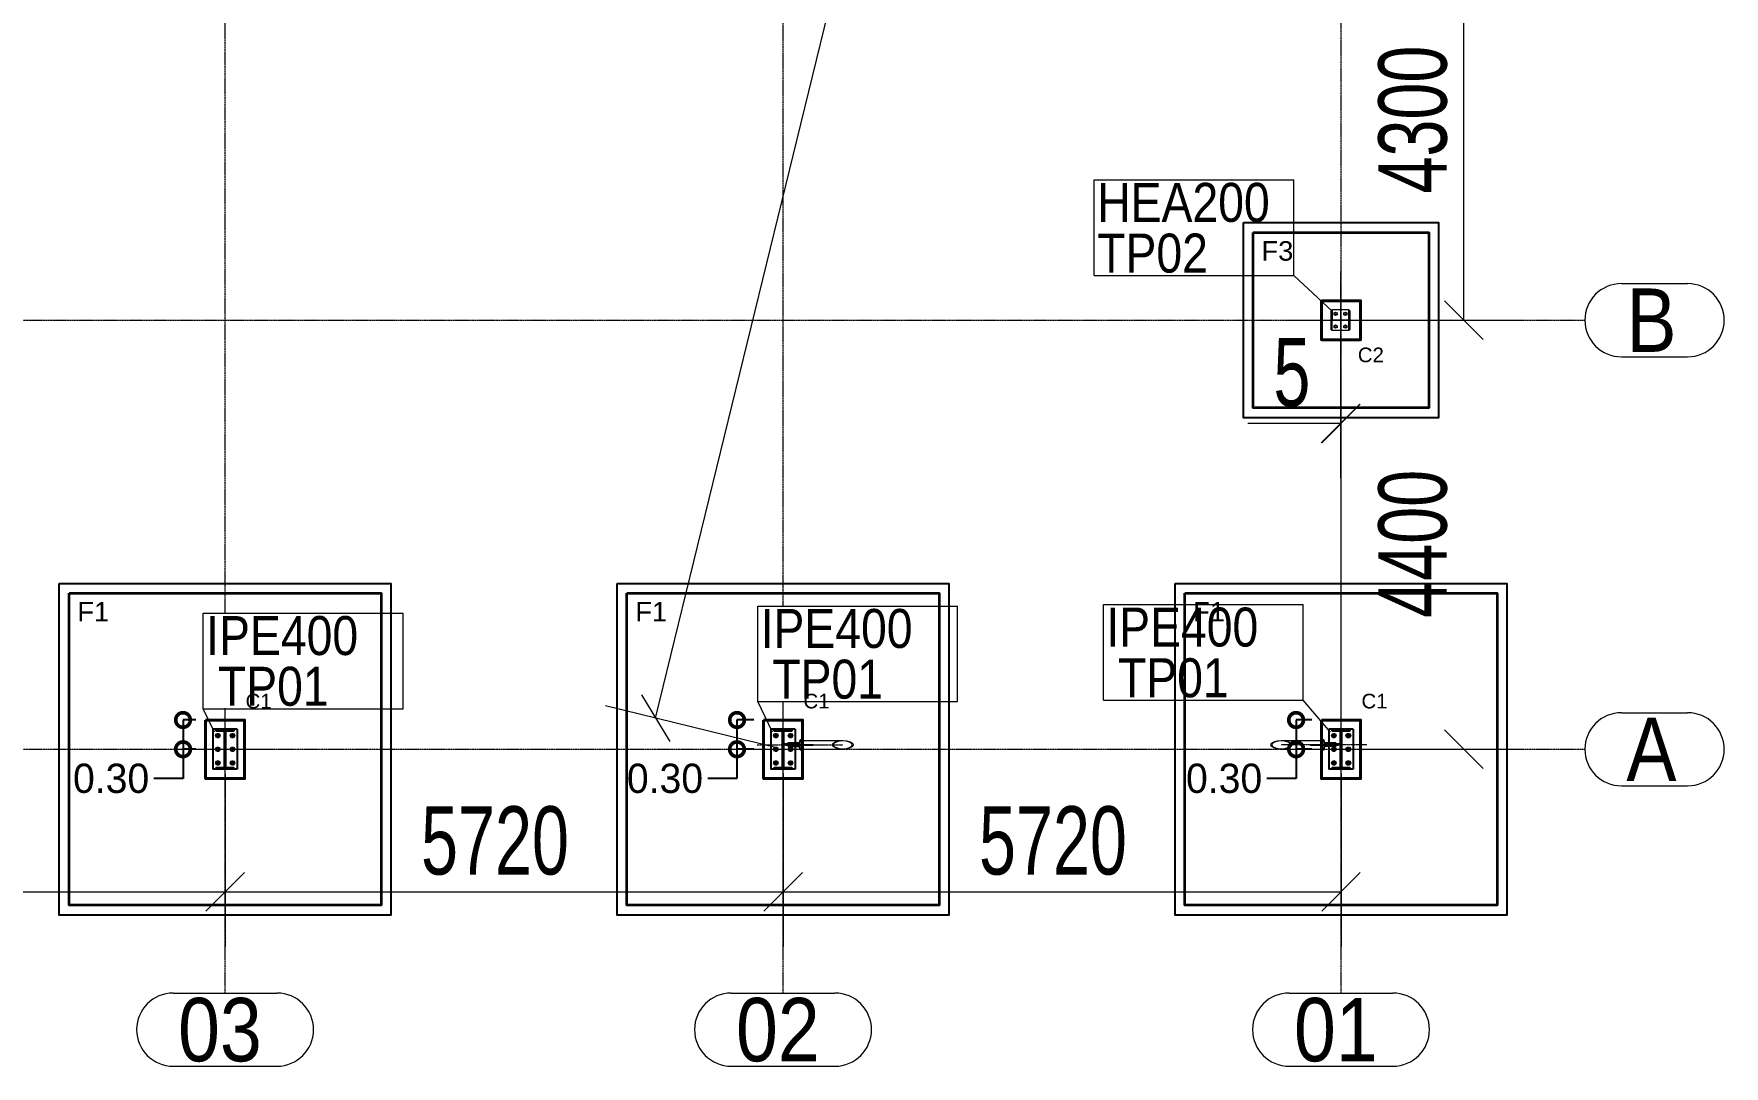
# Model space of a CAD drawing. Header units: millimetres. Extents: x 178198 to 9785548, y 9608 to 2087470.
# Drawn here: x 494281 to 511610, y 104598 to 115185 of the extents above; entities that cross this region are included whole.
import ezdxf

# ---------------------------------------------------------------- set-up
doc = ezdxf.new("R2010")
doc.units = ezdxf.units.MM
doc.header["$PDMODE"] = 35
doc.linetypes.add('XKITLINE00', pattern=[0])
doc.linetypes.add('XKITLINE03', pattern=[6, 3, -1, 1, -1])
for name, color, linetype, lineweight in [('Bolt', 7, 'Continuous', 0), ('Column', 7, 'Continuous', 40), ('foundation', 7, 'Continuous', 35), ('Part', 2, 'Continuous', 0), ('PartMark', 3, 'Continuous', 0), ('S-GRID', 1, 'Continuous', 0), ('Z-DIMENSIONS', 1, 'Continuous', 0)]:
    doc.layers.add(name, color=color, linetype=linetype, lineweight=lineweight)
for name, color, linetype in [('dim_axis', 251, 'Continuous'), ('dim_axis @ 100', 251, 'Continuous'), ('plain foundation', 8, 'Continuous'), ('Steel Section', 7, 'Continuous'), ('text', 7, 'Continuous')]:
    doc.layers.add(name, color=color, linetype=linetype)
doc.styles.add('Andalus1', font='andlso.ttf', dxfattribs={"height": 3})
doc.styles.add('Arial', font='arial.ttf', dxfattribs={"height": 2.034003})
doc.styles.add('Arial2', font='arial.ttf', dxfattribs={"height": 300})
doc.styles.add('ARIAL_NARROW', font='ARIALN.TTF')
doc.dimstyles.new('Annotative1', dxfattribs={"dimscale": 0, "dimtxt": 3, "dimasz": 3, "dimexe": 0, "dimexo": 1, "dimtad": 0, "dimtih": 1, "dimtoh": 1, "dimlfac": 0.001, "dimzin": 1, "dimdsep": 46, "dimtxsty": 'Andalus1', "dimblk": 'DOTSMALL', "dimcen": 2.5, "dimclrd": 256, "dimclre": 256, "dimclrt": 256, "dimadec": 4, "dimazin": 0, "dimtfac": 1, "dimtmove": 0, "dimatfit": 3, "dimldrblk": 'DOTSMALL', "dimfxl": 1, "dimlwd": -1, "dimlwe": -1, "dimarcsym": 0})

# ---------------------------------------------------------------- blocks, each defined once
blk = doc.blocks.new('_DotSmall')
at = {"color": 0, "linetype": 'ByBlock', "const_width": 0.5}
blk.add_lwpolyline([(-0.0625, 0, 1), (0.0625, 0, 1)], format="xyb", close=True, dxfattribs=at)
blk = doc.blocks.new('*D132')
at = {"layer": 'Defpoints', "color": 0, "transparency": 16777216}
for p in [(501762, 108148), (501490, 107848), (501762, 107848)]:
    blk.add_point(p, dxfattribs=at)
at = {"layer": 'dim_axis', "transparency": 16777216}
for p, q in [((501662, 108148), (501490, 108148)), ((501490, 108148), (501490, 107848)), ((501662, 107848), (501490, 107848)), ((501490, 107848), (501490, 107548)), ((501490, 107548), (501190, 107548))]:
    blk.add_line(p, q, dxfattribs=at)
at = {"layer": 'dim_axis', "transparency": 16777216, "xscale": 300, "yscale": 300, "zscale": 300}
for p, rotation in [((501490, 108148), 90), ((501490, 107848), 270)]:
    blk.add_blockref('_DotSmall', p, dxfattribs=dict(at, rotation=rotation))
at = {"layer": 'dim_axis', "transparency": 16777216, "insert": (500752, 107548), "char_height": 300, "attachment_point": 5, "style": 'Andalus1'}
blk.add_mtext('0.30', dxfattribs=at)
blk = doc.blocks.new('*D133')
at = {"layer": 'Defpoints', "color": 0, "transparency": 16777216}
for p in [(496042, 108148), (495811, 107848), (496042, 107848)]:
    blk.add_point(p, dxfattribs=at)
at = {"layer": 'dim_axis', "transparency": 16777216}
for p, q in [((495942, 108148), (495811, 108148)), ((495811, 108148), (495811, 107848)), ((495942, 107848), (495811, 107848)), ((495811, 107848), (495811, 107548)), ((495811, 107548), (495511, 107548))]:
    blk.add_line(p, q, dxfattribs=at)
at = {"layer": 'dim_axis', "transparency": 16777216, "xscale": 300, "yscale": 300, "zscale": 300}
for p, rotation in [((495811, 108148), 90), ((495811, 107848), 270)]:
    blk.add_blockref('_DotSmall', p, dxfattribs=dict(at, rotation=rotation))
at = {"layer": 'dim_axis', "transparency": 16777216, "insert": (495074, 107548), "char_height": 300, "attachment_point": 5, "style": 'Andalus1'}
blk.add_mtext('0.30', dxfattribs=at)
blk = doc.blocks.new('*D137')
at = {"layer": 'Defpoints', "color": 0, "transparency": 16777216}
for p in [(507482, 108148), (507222, 107848), (507482, 107848)]:
    blk.add_point(p, dxfattribs=at)
at = {"layer": 'dim_axis', "transparency": 16777216}
for p, q in [((507382, 108148), (507222, 108148)), ((507222, 108148), (507222, 107848)), ((507382, 107848), (507222, 107848)), ((507222, 107848), (507222, 107548)), ((507222, 107548), (506922, 107548))]:
    blk.add_line(p, q, dxfattribs=at)
at = {"layer": 'dim_axis', "transparency": 16777216, "xscale": 300, "yscale": 300, "zscale": 300}
for p, rotation in [((507222, 108148), 90), ((507222, 107848), 270)]:
    blk.add_blockref('_DotSmall', p, dxfattribs=dict(at, rotation=rotation))
at = {"layer": 'dim_axis', "transparency": 16777216, "insert": (506484, 107548), "char_height": 300, "attachment_point": 5, "style": 'Andalus1'}
blk.add_mtext('0.30', dxfattribs=at)

msp = doc.modelspace()

# ---------------------------------------------------------------- linework, layer by layer
at = {"layer": 'Bolt', "linetype": 'XKITLINE00', "lineweight": 0}
for p, q in [((502015.27428, 107917.84462), (502125.87522, 107917.84462)), ((502015.27428, 107907.84462), (502015.27428, 107917.84462)), ((502015.27428, 107877.84462), (502015.27428, 107887.84462)), ((502015.27428, 107877.84462), (502125.87522, 107877.84462)), ((502024.29209, 107907.84462), (502024.29209, 107917.84462)), ((502024.29209, 107877.84462), (502024.29209, 107887.84462)), ((502039.81277, 107907.84462), (502039.81277, 107917.84462)), ((502039.81277, 107877.84462), (502039.81277, 107887.84462)), ((502046.31565, 107907.84462), (502046.31565, 107917.84462)), ((502046.31565, 107877.84462), (502046.31565, 107887.84462)), ((502049.32167, 107907.84462), (502049.32167, 107917.84462)), ((502049.32167, 107877.84462), (502049.32167, 107887.84462)), ((502064.84235, 107907.84462), (502064.84235, 107917.84462)), ((502064.84235, 107877.84462), (502064.84235, 107887.84462)), ((502069.80427, 107907.84462), (502069.80427, 107917.84462)), ((502069.80427, 107877.84462), (502069.80427, 107887.84462)), ((502078.82208, 107907.84462), (502078.82208, 107917.84462)), ((502078.82208, 107877.84462), (502078.82208, 107887.84462)), ((502094.34277, 107907.84462), (502094.34277, 107917.84462)), ((502094.34277, 107877.84462), (502094.34277, 107887.84462)), ((502100.84564, 107907.84462), (502100.84564, 107917.84462)), ((502100.84564, 107877.84462), (502100.84564, 107887.84462)), ((502103.85166, 107907.84462), (502103.85166, 107917.84462)), ((502103.85166, 107877.84462), (502103.85166, 107887.84462)), ((502119.37235, 107907.84462), (502119.37235, 107917.84462)), ((502119.37235, 107877.84462), (502119.37235, 107887.84462)), ((502125.87522, 107907.84462), (502125.87522, 107917.84462)), ((502125.87522, 107877.84462), (502125.87522, 107883.6375)), ((507518.4668, 107917.84462), (507629.06775, 107917.84462)), ((507518.4668, 107907.84462), (507518.4668, 107917.84462)), ((507518.4668, 107877.84462), (507518.4668, 107883.63752)), ((507629.06775, 107877.84462), (507518.4668, 107877.84462)), ((507524.96968, 107907.84462), (507524.96968, 107917.84462)), ((507524.96968, 107877.84462), (507524.96968, 107887.84462)), ((507540.49036, 107907.84462), (507540.49036, 107917.84462)), ((507540.49036, 107877.84462), (507540.49036, 107887.84462)), ((507543.49638, 107907.84462), (507543.49638, 107917.84462)), ((507543.49638, 107877.84462), (507543.49638, 107887.84462)), ((507549.99925, 107907.84462), (507549.99925, 107917.84462)), ((507549.99925, 107877.84462), (507549.99925, 107887.84462)), ((507565.51994, 107907.84462), (507565.51994, 107917.84462)), ((507565.51994, 107877.84462), (507565.51994, 107887.84462)), ((507574.53775, 107907.84462), (507574.53775, 107917.84462)), ((507574.53775, 107877.84462), (507574.53775, 107887.84462)), ((507579.49967, 107907.84462), (507579.49967, 107917.84462)), ((507579.49967, 107877.84462), (507579.49967, 107887.84462)), ((507595.02036, 107907.84462), (507595.02036, 107917.84462)), ((507595.02036, 107877.84462), (507595.02036, 107887.84462)), ((507598.02637, 107907.84462), (507598.02637, 107917.84462)), ((507598.02637, 107877.84462), (507598.02637, 107887.84462)), ((507604.52925, 107907.84462), (507604.52925, 107917.84462)), ((507604.52925, 107877.84462), (507604.52925, 107887.84462)), ((507620.04993, 107907.84462), (507620.04993, 107917.84462)), ((507620.04993, 107877.84462), (507620.04993, 107887.84462)), ((507629.06775, 107907.84462), (507629.06775, 107917.84462)), ((507629.06775, 107887.84462), (507629.06775, 107877.84462))]:
    msp.add_line(p, q, dxfattribs=at)
at = {"layer": 'Column', "lineweight": 40}
for points in [[(507482.171, 112447.84462), (507882.171, 112447.84462), (507882.171, 112047.84462), (507482.171, 112047.84462)], [(496042.17101, 108147.84462), (496442.17101, 108147.84462), (496442.17101, 107547.84462), (496042.17101, 107547.84462)], [(501762.17101, 108147.84462), (502162.17101, 108147.84462), (502162.17101, 107547.84462), (501762.17101, 107547.84462)], [(507482.17101, 108147.84462), (507882.17101, 108147.84462), (507882.17101, 107547.84462), (507482.17101, 107547.84462)]]:
    msp.add_lwpolyline(points, close=True, dxfattribs=at)
at = {"layer": 'foundation'}
for points in [[(506782.171, 113147.84462), (508582.171, 113147.84462), (508582.171, 111347.84462), (506782.171, 111347.84462)], [(494642.17101, 109447.84462), (497842.17101, 109447.84462), (497842.17101, 106247.84462), (494642.17101, 106247.84462)], [(500362.17101, 109447.84462), (503562.17101, 109447.84462), (503562.17101, 106247.84462), (500362.17101, 106247.84462)], [(506082.17101, 109447.84462), (509282.17101, 109447.84462), (509282.17101, 106247.84462), (506082.17101, 106247.84462)]]:
    msp.add_lwpolyline(points, close=True, dxfattribs=at)
at = {"layer": 'Part', "linetype": 'XKITLINE03', "lineweight": 0}
for p, q in [((507677.17101, 112747.84462), (507677.17101, 111747.84462)), ((507177.17101, 112247.84462), (508177.17101, 112247.84462)), ((507727.17101, 112182.84462), (507727.17101, 112182.84462)), ((501962.17101, 107347.84462), (501962.17101, 108341.67816)), ((507682.17101, 107347.84462), (507682.17101, 108347.84462)), ((496242.17101, 107347.84462), (496242.17101, 108268.75581)), ((496317.17101, 107987.84462), (496317.17101, 107987.84462)), ((502037.17101, 107987.84462), (502037.17101, 107987.84462)), ((507757.17101, 107987.84462), (507757.17101, 107987.84462)), ((495742.17101, 107847.84462), (496742.17101, 107847.84462)), ((501462.17101, 107847.84462), (502462.17101, 107847.84462)), ((501697.95313, 107892.84462), (502574.10802, 107892.84462)), ((507946.38889, 107892.84462), (507070.234, 107892.84462)), ((507182.17101, 107847.84462), (508182.17101, 107847.84462))]:
    msp.add_line(p, q, dxfattribs=at)
at = {"layer": 'Part', "linetype": 'XKITLINE00', "lineweight": 0}
for p, q in [((507582.17101, 112147.84462), (507582.17101, 112347.84462)), ((507582.17101, 112347.84462), (507592.17101, 112347.84462)), ((507767.17101, 112352.84462), (507587.17101, 112352.84462)), ((507587.17101, 112347.84462), (507587.17101, 112352.84462)), ((507592.17101, 112347.84462), (507592.17101, 112251.09462)), ((507612.17101, 112321.50488), (507627.17101, 112330.16513)), ((507612.17101, 112304.18437), (507612.17101, 112321.50488)), ((507627.17101, 112295.52411), (507612.17101, 112304.18437)), ((507627.17101, 112330.16513), (507642.17101, 112321.50488)), ((507642.17101, 112304.18437), (507627.17101, 112295.52411)), ((507642.17101, 112321.50488), (507642.17101, 112304.18437)), ((507712.17101, 112321.50488), (507727.17101, 112330.16513)), ((507712.17101, 112304.18437), (507712.17101, 112321.50488)), ((507727.17101, 112295.52411), (507712.17101, 112304.18437)), ((507727.17101, 112330.16513), (507742.17101, 112321.50488)), ((507742.17101, 112304.18437), (507727.17101, 112295.52411)), ((507742.17101, 112321.50488), (507742.17101, 112304.18437)), ((507762.17101, 112251.09462), (507762.17101, 112347.84462)), ((507762.17101, 112347.84462), (507772.17101, 112347.84462)), ((507762.17101, 112317.84462), (507772.17101, 112327.84462)), ((507767.17101, 112347.84462), (507767.17101, 112352.84462)), ((507772.17101, 112347.84462), (507772.17101, 112147.84462)), ((507582.17101, 112147.84462), (507592.17101, 112147.84462)), ((507587.17101, 112142.84462), (507587.17101, 112147.84462)), ((507767.17101, 112142.84462), (507587.17101, 112142.84462)), ((507592.17101, 112251.09462), (507762.17101, 112251.09462)), ((507762.17101, 112244.59462), (507592.17101, 112244.59462)), ((507592.17101, 112147.84462), (507592.17101, 112244.59462)), ((507612.17101, 112191.50488), (507627.17101, 112200.16513)), ((507612.17101, 112174.18437), (507612.17101, 112191.50488)), ((507627.17101, 112165.52411), (507612.17101, 112174.18437)), ((507627.17101, 112200.16513), (507642.17101, 112191.50488)), ((507642.17101, 112174.18437), (507627.17101, 112165.52411)), ((507642.17101, 112191.50488), (507642.17101, 112174.18437)), ((507688.92101, 112244.59462), (507695.42101, 112251.09462)), ((507712.17101, 112191.50488), (507727.17101, 112200.16513)), ((507712.17101, 112174.18437), (507712.17101, 112191.50488)), ((507727.17101, 112165.52411), (507712.17101, 112174.18437)), ((507727.17101, 112200.16513), (507742.17101, 112191.50488)), ((507742.17101, 112174.18437), (507727.17101, 112165.52411)), ((507742.17101, 112191.50488), (507742.17101, 112174.18437)), ((507762.17101, 112147.84462), (507762.17101, 112244.59462)), ((507772.17101, 112147.84462), (507762.17101, 112147.84462)), ((507767.17101, 112142.84462), (507767.17101, 112147.84462)), ((496367.17101, 108052.84462), (496117.17101, 108052.84462)), ((496117.17101, 108052.84462), (496117.17101, 107642.84462)), ((496146.3864, 107987.84462), (496156.77871, 108005.84462)), ((496156.77871, 107969.84462), (496146.3864, 107987.84462)), ((496152.17101, 108034.34462), (496152.17101, 108047.84462)), ((496152.17101, 108047.84462), (496332.17101, 108047.84462)), ((496237.87101, 108034.34462), (496152.17101, 108034.34462)), ((496166.41487, 108047.84462), (496152.91487, 108034.34462)), ((496156.77871, 108005.84462), (496177.56332, 108005.84462)), ((496177.56332, 107969.84462), (496156.77871, 107969.84462)), ((496177.56332, 108005.84462), (496187.95562, 107987.84462)), ((496187.95562, 107987.84462), (496177.56332, 107969.84462)), ((496237.87101, 107661.34462), (496237.87101, 108034.34462)), ((496332.17101, 108034.34462), (496246.47101, 108034.34462)), ((496246.47101, 108034.34462), (496246.47101, 107661.34462)), ((496296.3864, 107987.84462), (496306.77871, 108005.84462)), ((496306.77871, 107969.84462), (496296.3864, 107987.84462)), ((496306.77871, 108005.84462), (496327.56332, 108005.84462)), ((496327.56332, 107969.84462), (496306.77871, 107969.84462)), ((496327.56332, 108005.84462), (496337.95562, 107987.84462)), ((496337.95562, 107987.84462), (496327.56332, 107969.84462)), ((496332.17101, 108047.84462), (496332.17101, 108034.34462)), ((496367.17101, 108052.84462), (496367.17101, 107642.84462)), ((502087.17101, 108052.84462), (501837.17101, 108052.84462)), ((501837.17101, 108052.84462), (501837.17101, 107642.84462)), ((501866.3864, 107987.84462), (501876.77871, 108005.84462)), ((501876.77871, 107969.84462), (501866.3864, 107987.84462)), ((501872.17101, 108034.34462), (501872.17101, 108047.84462)), ((501872.17101, 108047.84462), (502052.17101, 108047.84462)), ((501957.87101, 108034.34462), (501872.17101, 108034.34462)), ((501886.41487, 108047.84462), (501872.91487, 108034.34462)), ((501876.77871, 108005.84462), (501897.56332, 108005.84462)), ((501897.56332, 107969.84462), (501876.77871, 107969.84462)), ((501897.56332, 108005.84462), (501907.95562, 107987.84462)), ((501907.95562, 107987.84462), (501897.56332, 107969.84462)), ((501957.87101, 107661.34462), (501957.87101, 108034.34462)), ((502052.17101, 108034.34462), (501966.47101, 108034.34462)), ((501966.47101, 108034.34462), (501966.47101, 107661.34462)), ((502016.3864, 107987.84462), (502026.77871, 108005.84462)), ((502026.77871, 107969.84462), (502016.3864, 107987.84462)), ((502026.77871, 108005.84462), (502047.56332, 108005.84462)), ((502047.56332, 107969.84462), (502026.77871, 107969.84462)), ((502047.56332, 108005.84462), (502057.95562, 107987.84462)), ((502057.95562, 107987.84462), (502047.56332, 107969.84462)), ((502052.17101, 108047.84462), (502052.17101, 108034.34462)), ((502087.17101, 107907.84462), (502087.17101, 108052.84462)), ((507557.17101, 108052.84462), (507807.17101, 108052.84462)), ((507557.17101, 107907.84462), (507557.17101, 108052.84462)), ((507586.3864, 107987.84462), (507596.77871, 108005.84462)), ((507596.77871, 107969.84462), (507586.3864, 107987.84462)), ((507592.17101, 108034.34462), (507592.17101, 108047.84462)), ((507592.17101, 108047.84462), (507772.17101, 108047.84462)), ((507677.87101, 108034.34462), (507592.17101, 108034.34462)), ((507606.41487, 108047.84462), (507592.91487, 108034.34462)), ((507596.77871, 108005.84462), (507617.56332, 108005.84462)), ((507617.56332, 107969.84462), (507596.77871, 107969.84462)), ((507617.56332, 108005.84462), (507627.95562, 107987.84462)), ((507627.95562, 107987.84462), (507617.56332, 107969.84462)), ((507677.87101, 107661.34462), (507677.87101, 108034.34462)), ((507772.17101, 108034.34462), (507686.47101, 108034.34462)), ((507686.47101, 108034.34462), (507686.47101, 107661.34462)), ((507736.3864, 107987.84462), (507746.77871, 108005.84462)), ((507746.77871, 107969.84462), (507736.3864, 107987.84462)), ((507746.77871, 108005.84462), (507767.56332, 108005.84462)), ((507767.56332, 107969.84462), (507746.77871, 107969.84462)), ((507767.56332, 108005.84462), (507777.95562, 107987.84462)), ((507777.95562, 107987.84462), (507767.56332, 107969.84462)), ((507772.17101, 108047.84462), (507772.17101, 108034.34462)), ((507807.17101, 108052.84462), (507807.17101, 107642.84462)), ((496146.3864, 107847.84462), (496156.77871, 107865.84462)), ((496156.77871, 107829.84462), (496146.3864, 107847.84462)), ((496156.77871, 107865.84462), (496177.56332, 107865.84462)), ((496177.56332, 107829.84462), (496156.77871, 107829.84462)), ((496177.56332, 107865.84462), (496187.95562, 107847.84462)), ((496187.95562, 107847.84462), (496177.56332, 107829.84462)), ((496246.47101, 107845.02269), (496237.87101, 107836.42269)), ((496296.3864, 107847.84462), (496306.77871, 107865.84462)), ((496306.77871, 107829.84462), (496296.3864, 107847.84462)), ((496306.77871, 107865.84462), (496327.56332, 107865.84462)), ((496327.56332, 107829.84462), (496306.77871, 107829.84462)), ((496327.56332, 107865.84462), (496337.95562, 107847.84462)), ((496337.95562, 107847.84462), (496327.56332, 107829.84462)), ((501866.3864, 107847.84462), (501876.77871, 107865.84462)), ((501876.77871, 107829.84462), (501866.3864, 107847.84462)), ((501876.77871, 107865.84462), (501897.56332, 107865.84462)), ((501897.56332, 107829.84462), (501876.77871, 107829.84462)), ((501897.56332, 107865.84462), (501907.95562, 107847.84462)), ((501907.95562, 107847.84462), (501897.56332, 107829.84462)), ((501966.47101, 107845.02269), (501957.87101, 107836.42269)), ((501966.47101, 107907.84462), (502126.3559, 107907.84462)), ((502104.84876, 107897.84462), (501966.47101, 107897.84462)), ((501990.87205, 107887.84462), (501990.87205, 107897.84462)), ((502270.56686, 107887.84462), (501990.87205, 107887.84462)), ((501995.78878, 107887.84462), (501995.78878, 107897.84462)), ((502016.3864, 107847.84462), (502026.77871, 107865.84462)), ((502026.77871, 107829.84462), (502016.3864, 107847.84462)), ((502026.77871, 107865.84462), (502047.56332, 107865.84462)), ((502047.56332, 107829.84462), (502026.77871, 107829.84462)), ((502047.56332, 107865.84462), (502057.95562, 107847.84462)), ((502057.95562, 107847.84462), (502047.56332, 107829.84462)), ((502087.17101, 107642.84462), (502087.17101, 107887.84462)), ((502100.44773, 107897.84462), (502100.44773, 107907.84462)), ((502104.84876, 107897.84462), (502270.56686, 107897.84462)), ((502126.84026, 107913.68173), (502125.52612, 107897.84462)), ((502125.52612, 107887.84462), (502126.84026, 107872.00751)), ((502131.76411, 107931.34658), (502126.84026, 107913.68173)), ((502126.84026, 107872.00751), (502131.76411, 107854.34266)), ((502130.07029, 107897.84462), (502131.38442, 107913.68173)), ((502131.38442, 107872.00751), (502130.07029, 107887.84462)), ((502131.38442, 107913.68173), (502136.30827, 107931.34658)), ((502136.30827, 107854.34266), (502131.38442, 107872.00751)), ((502139.13317, 107943.14986), (502131.76411, 107931.34658)), ((502131.76411, 107854.34266), (502139.13317, 107842.53939)), ((502135.23847, 107909.8549), (502134.24188, 107897.84462)), ((502134.24188, 107887.84462), (502135.23847, 107875.83434)), ((502139.25804, 107924.27552), (502135.23847, 107909.8549)), ((502135.23847, 107875.83434), (502139.25804, 107861.41373)), ((502136.30827, 107931.34658), (502143.67733, 107943.14986)), ((502143.67733, 107842.53939), (502136.30827, 107854.34266)), ((502147.82557, 107947.29461), (502139.13317, 107943.14986)), ((502139.13317, 107842.53939), (502147.82557, 107838.39463)), ((502145.27374, 107933.91107), (502139.25804, 107924.27552)), ((502139.25804, 107861.41373), (502145.27374, 107851.77818)), ((502143.67733, 107943.14986), (502152.36974, 107947.29461)), ((502152.36974, 107838.39463), (502143.67733, 107842.53939)), ((502152.36974, 107937.29462), (502145.27374, 107933.91107)), ((502145.27374, 107851.77818), (502152.36974, 107848.39462)), ((502147.82557, 107947.29461), (502152.36974, 107947.29461)), ((502147.82557, 107838.39463), (502152.36974, 107838.39463)), ((502152.36974, 107947.29461), (502161.06214, 107943.14986)), ((502152.36974, 107937.29462), (502574.10802, 107937.29462)), ((502152.36974, 107848.39462), (502574.10802, 107848.39462)), ((502161.06214, 107842.53939), (502152.36974, 107838.39463)), ((502161.06214, 107943.14986), (502164.7177, 107937.29462)), ((502164.7177, 107848.39462), (502161.06214, 107842.53939)), ((502263.89458, 107887.84462), (502263.89458, 107897.84462)), ((502270.56687, 107897.84462), (502270.15198, 107892.84462)), ((502270.15198, 107892.84462), (502270.56687, 107887.84462)), ((502467.55409, 107892.84462), (502475.66502, 107909.8549)), ((502475.66502, 107875.83434), (502467.55409, 107892.84462)), ((502475.66502, 107909.8549), (502498.76301, 107924.27552)), ((502498.76301, 107861.41373), (502475.66502, 107875.83434)), ((502484.52379, 107908.32417), (502477.14274, 107892.84462)), ((502477.14274, 107892.84462), (502484.52379, 107877.36508)), ((502505.54321, 107921.44709), (502484.52379, 107908.32417)), ((502484.52379, 107877.36508), (502505.54321, 107864.24215)), ((502498.76301, 107924.27552), (502533.33159, 107933.91107)), ((502533.33159, 107851.77818), (502498.76301, 107861.41373)), ((502537.00101, 107930.21555), (502505.54321, 107921.44709)), ((502505.54321, 107864.24215), (502537.00101, 107855.4737)), ((502533.33159, 107933.91107), (502574.10802, 107937.29462)), ((502574.10802, 107848.39462), (502533.33159, 107851.77818)), ((502574.10802, 107933.29462), (502537.00101, 107930.21555)), ((502537.00101, 107855.4737), (502574.10802, 107852.39462)), ((502559.15579, 107932.05391), (502555.46227, 107935.74743)), ((502574.10802, 107937.29462), (502614.88444, 107933.91107)), ((502611.21502, 107930.21555), (502574.10802, 107933.29462)), ((502574.10802, 107852.39462), (502611.21502, 107855.4737)), ((502614.88444, 107851.77818), (502574.10802, 107848.39462)), ((502642.67282, 107921.44709), (502611.21502, 107930.21555)), ((502611.21502, 107855.4737), (502642.67282, 107864.24215)), ((502614.88444, 107933.91107), (502649.45302, 107924.27552)), ((502649.45302, 107861.41373), (502614.88444, 107851.77818)), ((502634.08079, 107857.12891), (502630.39096, 107860.81874)), ((502663.69225, 107908.32417), (502642.67282, 107921.44709)), ((502642.67282, 107864.24215), (502663.69225, 107877.36508)), ((502649.45302, 107924.27552), (502672.55101, 107909.8549)), ((502672.55101, 107875.83434), (502649.45302, 107861.41373)), ((502671.07329, 107892.84462), (502663.69225, 107908.32417)), ((502663.69225, 107877.36508), (502671.07329, 107892.84462)), ((502672.55101, 107909.8549), (502680.66195, 107892.84462)), ((502680.66195, 107892.84462), (502672.55101, 107875.83434)), ((506963.68007, 107892.84462), (506971.79101, 107909.8549)), ((506971.79101, 107875.83434), (506963.68007, 107892.84462)), ((506971.79101, 107909.8549), (506994.889, 107924.27552)), ((506971.79101, 107875.83434), (506971.79101, 107875.83434)), ((506971.79101, 107875.83434), (506971.79101, 107875.83434)), ((506994.889, 107861.41373), (506971.79101, 107875.83434)), ((506980.64977, 107908.32417), (506973.26873, 107892.84462)), ((506973.26873, 107892.84462), (506980.64977, 107877.36508)), ((507001.6692, 107921.44709), (506980.64977, 107908.32417)), ((506980.64977, 107877.36508), (507001.6692, 107864.24215)), ((506994.889, 107924.27552), (507029.45758, 107933.91107)), ((507029.45758, 107851.77818), (506994.889, 107861.41373)), ((507033.127, 107930.21555), (507001.6692, 107921.44709)), ((507001.6692, 107864.24215), (507033.127, 107855.4737)), ((507029.45758, 107933.91107), (507070.234, 107937.29462)), ((507070.234, 107848.39462), (507029.45758, 107851.77818)), ((507070.234, 107933.29462), (507033.127, 107930.21555)), ((507033.127, 107855.4737), (507070.234, 107852.39462)), ((507055.28177, 107932.05391), (507051.58825, 107935.74743)), ((507070.234, 107937.29462), (507111.01043, 107933.91107)), ((507070.234, 107937.29462), (507491.97228, 107937.29462)), ((507107.34101, 107930.21555), (507070.234, 107933.29462)), ((507070.234, 107852.39462), (507107.34101, 107855.4737)), ((507111.01043, 107851.77818), (507070.234, 107848.39462)), ((507070.234, 107848.39462), (507491.97228, 107848.39462)), ((507138.79881, 107921.44709), (507107.34101, 107930.21555)), ((507107.34101, 107855.4737), (507138.79881, 107864.24215)), ((507111.01043, 107933.91107), (507145.57901, 107924.27552)), ((507145.57901, 107861.41373), (507111.01043, 107851.77818)), ((507130.20677, 107857.12891), (507126.51694, 107860.81874)), ((507159.81824, 107908.32417), (507138.79881, 107921.44709)), ((507138.79881, 107864.24215), (507159.81824, 107877.36508)), ((507145.57901, 107924.27552), (507168.677, 107909.8549)), ((507168.677, 107875.83434), (507145.57901, 107861.41373)), ((507167.19928, 107892.84462), (507159.81824, 107908.32417)), ((507159.81824, 107877.36508), (507167.19928, 107892.84462)), ((507168.677, 107909.8549), (507176.78793, 107892.84462)), ((507176.78793, 107892.84462), (507168.677, 107875.83434)), ((507374.19005, 107892.84462), (507373.77515, 107897.84462)), ((507373.77516, 107897.84462), (507539.49325, 107897.84462)), ((507373.77516, 107887.84462), (507374.19005, 107892.84462)), ((507653.46997, 107887.84462), (507373.77516, 107887.84462)), ((507380.44744, 107887.84462), (507380.44744, 107897.84462)), ((507479.62432, 107937.29462), (507483.27988, 107943.14986)), ((507483.27988, 107842.5394), (507479.62433, 107848.39462)), ((507483.27988, 107943.14986), (507491.97229, 107947.29462)), ((507491.97229, 107838.39464), (507483.27988, 107842.5394)), ((507499.06828, 107933.91107), (507491.97228, 107937.29462)), ((507491.97228, 107848.39462), (507499.06828, 107851.77818)), ((507491.97229, 107947.29462), (507500.66469, 107943.14986)), ((507496.51645, 107947.29462), (507491.97229, 107947.29462)), ((507500.66469, 107842.5394), (507491.97229, 107838.39464)), ((507491.97229, 107838.39464), (507496.51645, 107838.39464)), ((507505.20885, 107943.14986), (507496.51645, 107947.29462)), ((507496.51645, 107838.39464), (507505.20885, 107842.5394)), ((507505.08398, 107924.27552), (507499.06828, 107933.91107)), ((507499.06828, 107851.77818), (507505.08398, 107861.41373)), ((507500.66469, 107943.14986), (507508.03375, 107931.34658)), ((507508.03375, 107854.34267), (507500.66469, 107842.5394)), ((507509.10355, 107909.8549), (507505.08398, 107924.27552)), ((507505.08398, 107861.41373), (507509.10355, 107875.83434)), ((507512.57791, 107931.34658), (507505.20885, 107943.14986)), ((507505.20885, 107842.5394), (507512.57791, 107854.34267)), ((507508.03375, 107931.34658), (507512.9576, 107913.68174)), ((507512.9576, 107872.00752), (507508.03375, 107854.34267)), ((507510.10014, 107897.84462), (507509.10355, 107909.8549)), ((507509.10355, 107875.83434), (507510.10014, 107887.84462)), ((507517.50176, 107913.68174), (507512.57791, 107931.34658)), ((507512.57791, 107854.34267), (507517.50176, 107872.00752)), ((507512.9576, 107913.68174), (507514.27173, 107897.84462)), ((507514.27173, 107887.84462), (507512.9576, 107872.00752)), ((507518.8159, 107897.84462), (507517.50176, 107913.68174)), ((507517.50176, 107872.00752), (507518.8159, 107887.84462)), ((507517.98612, 107907.84462), (507677.87101, 107907.84462)), ((507677.87101, 107897.84462), (507539.49325, 107897.84462)), ((507543.89429, 107897.84462), (507543.89429, 107907.84462)), ((507557.17101, 107642.84462), (507557.17101, 107887.84462)), ((507586.3864, 107847.84462), (507596.77871, 107865.84462)), ((507596.77871, 107829.84462), (507586.3864, 107847.84462)), ((507596.77871, 107865.84462), (507617.56332, 107865.84462)), ((507617.56332, 107829.84462), (507596.77871, 107829.84462)), ((507617.56332, 107865.84462), (507627.95562, 107847.84462)), ((507627.95562, 107847.84462), (507617.56332, 107829.84462)), ((507648.55324, 107887.84462), (507648.55324, 107897.84462)), ((507653.46997, 107897.84462), (507653.46997, 107887.84462)), ((507686.47101, 107845.02269), (507677.87101, 107836.42269)), ((507736.3864, 107847.84462), (507746.77871, 107865.84462)), ((507746.77871, 107829.84462), (507736.3864, 107847.84462)), ((507746.77871, 107865.84462), (507767.56332, 107865.84462)), ((507767.56332, 107829.84462), (507746.77871, 107829.84462)), ((507767.56332, 107865.84462), (507777.95562, 107847.84462)), ((507777.95562, 107847.84462), (507767.56332, 107829.84462)), ((496367.17101, 107642.84462), (496117.17101, 107642.84462)), ((496146.3864, 107707.84462), (496156.77871, 107725.84462)), ((496156.77871, 107689.84462), (496146.3864, 107707.84462)), ((496152.17101, 107647.84462), (496152.17101, 107661.34462)), ((496152.17101, 107661.34462), (496237.87101, 107661.34462)), ((496332.17101, 107647.84462), (496152.17101, 107647.84462)), ((496156.77871, 107725.84462), (496177.56332, 107725.84462)), ((496177.56332, 107689.84462), (496156.77871, 107689.84462)), ((496177.56332, 107725.84462), (496187.95562, 107707.84462)), ((496187.95562, 107707.84462), (496177.56332, 107689.84462)), ((496246.47101, 107661.34462), (496332.17101, 107661.34462)), ((496296.3864, 107707.84462), (496306.77871, 107725.84462)), ((496306.77871, 107689.84462), (496296.3864, 107707.84462)), ((496306.77871, 107725.84462), (496327.56332, 107725.84462)), ((496327.56332, 107689.84462), (496306.77871, 107689.84462)), ((496327.56332, 107725.84462), (496337.95562, 107707.84462)), ((496337.95562, 107707.84462), (496327.56332, 107689.84462)), ((496332.17101, 107661.34462), (496332.17101, 107647.84462)), ((496332.17101, 107647.84462), (496332.17101, 107647.84462)), ((496332.17101, 107647.84462), (496332.17101, 107647.84462)), ((501837.17101, 107642.84462), (502087.17101, 107642.84462)), ((501866.3864, 107707.84462), (501876.77871, 107725.84462)), ((501876.77871, 107689.84462), (501866.3864, 107707.84462)), ((501872.17101, 107647.84462), (501872.17101, 107661.34462)), ((501872.17101, 107661.34462), (501957.87101, 107661.34462)), ((502052.17101, 107647.84462), (501872.17101, 107647.84462)), ((501876.77871, 107725.84462), (501897.56332, 107725.84462)), ((501897.56332, 107689.84462), (501876.77871, 107689.84462)), ((501897.56332, 107725.84462), (501907.95562, 107707.84462)), ((501907.95562, 107707.84462), (501897.56332, 107689.84462)), ((501966.47101, 107661.34462), (502052.17101, 107661.34462)), ((502016.3864, 107707.84462), (502026.77871, 107725.84462)), ((502026.77871, 107689.84462), (502016.3864, 107707.84462)), ((502026.77871, 107725.84462), (502047.56332, 107725.84462)), ((502047.56332, 107689.84462), (502026.77871, 107689.84462)), ((502047.56332, 107725.84462), (502057.95562, 107707.84462)), ((502057.95562, 107707.84462), (502047.56332, 107689.84462)), ((502052.17101, 107661.34462), (502052.17101, 107647.84462)), ((502052.17101, 107647.84462), (502052.17101, 107647.84462)), ((502052.17101, 107647.84462), (502052.17101, 107647.84462)), ((507807.17101, 107642.84462), (507557.17101, 107642.84462)), ((507586.3864, 107707.84462), (507596.77871, 107725.84462)), ((507596.77871, 107689.84462), (507586.3864, 107707.84462)), ((507592.17101, 107647.84462), (507592.17101, 107661.34462)), ((507592.17101, 107661.34462), (507677.87101, 107661.34462)), ((507772.17101, 107647.84462), (507592.17101, 107647.84462)), ((507596.77871, 107725.84462), (507617.56332, 107725.84462)), ((507617.56332, 107689.84462), (507596.77871, 107689.84462)), ((507617.56332, 107725.84462), (507627.95562, 107707.84462)), ((507627.95562, 107707.84462), (507617.56332, 107689.84462)), ((507686.47101, 107661.34462), (507772.17101, 107661.34462)), ((507736.3864, 107707.84462), (507746.77871, 107725.84462)), ((507746.77871, 107689.84462), (507736.3864, 107707.84462)), ((507746.77871, 107725.84462), (507767.56332, 107725.84462)), ((507767.56332, 107689.84462), (507746.77871, 107689.84462)), ((507767.56332, 107725.84462), (507777.95562, 107707.84462)), ((507777.95562, 107707.84462), (507767.56332, 107689.84462)), ((507772.17101, 107661.34462), (507772.17101, 107647.84462)), ((507772.17101, 107647.84462), (507772.17101, 107647.84462)), ((507772.17101, 107647.84462), (507772.17101, 107647.84462))]:
    msp.add_line(p, q, dxfattribs=at)
for centre, radius, start, end in [((507627.17101, 112312.84462), 10, 90, 270), ((507627.17101, 112312.84462), 10, 270, 90), ((507727.17101, 112312.84462), 10, 90, 270), ((507727.17101, 112312.84462), 10, 270, 90), ((507627.17101, 112182.84462), 10, 90, 270), ((507627.17101, 112182.84462), 10, 270, 90), ((507727.17101, 112182.84462), 10, 90, 270), ((507727.17101, 112182.84462), 10, 270, 90), ((496167.17101, 107987.84462), 12, 0, 180), ((496167.17101, 107987.84462), 12, 180, 0), ((496317.17101, 107987.84462), 12, 0, 180), ((496317.17101, 107987.84462), 12, 180, 0), ((501887.17101, 107987.84462), 12, 0, 180), ((501887.17101, 107987.84462), 12, 180, 0), ((502037.17101, 107987.84462), 12, 0, 180), ((502037.17101, 107987.84462), 12, 180, 0), ((507607.17101, 107987.84462), 12, 0, 180), ((507607.17101, 107987.84462), 12, 180, 0), ((507757.17101, 107987.84462), 12, 0, 180), ((507757.17101, 107987.84462), 12, 180, 0), ((496167.17101, 107847.84462), 12, 0, 180), ((496167.17101, 107847.84462), 12, 180, 0), ((496317.17101, 107847.84462), 12, 0, 180), ((496317.17101, 107847.84462), 12, 180, 0), ((501887.17101, 107847.84462), 12, 0, 180), ((501887.17101, 107847.84462), 12, 180, 0), ((502037.17101, 107847.84462), 12, 0, 180), ((502037.17101, 107847.84462), 12, 180, 0), ((507607.17101, 107847.84462), 12, 0, 180), ((507607.17101, 107847.84462), 12, 180, 0), ((507757.17101, 107847.84462), 12, 0, 180), ((507757.17101, 107847.84462), 12, 180, 0), ((496167.17101, 107707.84462), 12, 0, 180), ((496167.17101, 107707.84462), 12, 180, 0), ((496317.17101, 107707.84462), 12, 0, 180), ((496317.17101, 107707.84462), 12, 180, 0), ((501887.17101, 107707.84462), 12, 0, 180), ((501887.17101, 107707.84462), 12, 180, 0), ((502037.17101, 107707.84462), 12, 0, 180), ((502037.17101, 107707.84462), 12, 180, 0), ((507607.17101, 107707.84462), 12, 0, 180), ((507607.17101, 107707.84462), 12, 180, 0), ((507757.17101, 107707.84462), 12, 0, 180), ((507757.17101, 107707.84462), 12, 180, 0)]:
    msp.add_arc(centre, radius, start, end, dxfattribs=at)
at = {"layer": 'PartMark', "linetype": 'XKITLINE00', "lineweight": 0}
for p, q in [((505152.65718, 113685.94003), (507199.57124, 113685.94003)), ((505152.65718, 112705.94003), (505152.65718, 113685.94003)), ((507199.57124, 112705.94003), (507199.57124, 113685.94003)), ((505152.65718, 112705.94003), (507199.57124, 112705.94003)), ((507591.68101, 112339.76362), (507199.57124, 112705.94003)), ((496018.42224, 109243.75581), (498068.42224, 109243.75581)), ((496018.42224, 108263.75581), (496018.42224, 109243.75581)), ((498068.42224, 108263.75581), (498068.42224, 109243.75581)), ((501702.02329, 109316.67816), (503752.02329, 109316.67816)), ((501702.02329, 108336.67816), (501702.02329, 109316.67816)), ((503752.02329, 108336.67816), (503752.02329, 109316.67816)), ((505245.9596, 109331.10894), (507295.9596, 109331.10894)), ((505245.9596, 108351.10894), (505245.9596, 109331.10894)), ((507295.9596, 108351.10894), (507295.9596, 109331.10894)), ((501702.02329, 108336.67816), (503752.02329, 108336.67816)), ((501854.59115, 108024.54656), (501702.02329, 108336.67816)), ((505245.9596, 108351.10894), (507295.9596, 108351.10894)), ((507574.59115, 108024.54656), (507295.9596, 108351.10894)), ((496018.42224, 108263.75581), (498068.42224, 108263.75581)), ((496134.59115, 108024.54656), (496018.42224, 108263.75581))]:
    msp.add_line(p, q, dxfattribs=at)
at = {"layer": 'plain foundation'}
for points in [[(506682.171, 113247.84462), (508682.171, 113247.84462), (508682.171, 111247.84462), (506682.171, 111247.84462)], [(494542.17101, 109547.84462), (497942.17101, 109547.84462), (497942.17101, 106147.84462), (494542.17101, 106147.84462)], [(500262.17101, 109547.84462), (503662.17101, 109547.84462), (503662.17101, 106147.84462), (500262.17101, 106147.84462)], [(505982.17101, 109547.84462), (509382.17101, 109547.84462), (509382.17101, 106147.84462), (505982.17101, 106147.84462)]]:
    msp.add_lwpolyline(points, close=True, dxfattribs=at)
at = {"layer": 'S-GRID', "linetype": 'XKITLINE03', "lineweight": 0}
for p, q in [((496242.17101, 109238.75581), (496242.17101, 133747.84462)), ((501962.17101, 109311.67816), (501962.17101, 133747.84462)), ((507682.17101, 105347.84462), (507682.17101, 133747.84462)), ((425102.17101, 112247.84462), (510182.17101, 112247.84462)), ((501962.17101, 105347.84462), (501962.17101, 108341.67816)), ((496242.17101, 105347.84462), (496242.17101, 108268.75581)), ((425102.17101, 107847.84462), (510182.17101, 107847.84462))]:
    msp.add_line(p, q, dxfattribs=at)
at = {"layer": 'S-GRID', "linetype": 'XKITLINE00', "lineweight": 0}
for p, q in [((510557.17101, 112622.84462), (511235.44249, 112622.84462)), ((510557.17101, 111872.84462), (511235.44249, 111872.84462)), ((510557.17101, 108222.84462), (511235.44249, 108222.84462)), ((510557.17101, 107472.84462), (511235.44249, 107472.84462)), ((495710.06652, 105347.84462), (496774.2755, 105347.84462)), ((501430.06652, 105347.84462), (502494.2755, 105347.84462)), ((507150.06652, 105347.84462), (508214.2755, 105347.84462)), ((495710.06652, 104597.84462), (496774.2755, 104597.84462)), ((501430.06652, 104597.84462), (502494.2755, 104597.84462)), ((507150.06652, 104597.84462), (508214.2755, 104597.84462))]:
    msp.add_line(p, q, dxfattribs=at)
for centre, start, end in [((510557.17101, 112247.84462), 90, 270), ((511235.44249, 112247.84462), 270, 90), ((510557.17101, 107847.84462), 90, 270), ((511235.44249, 107847.84462), 270, 90), ((495710.06652, 104972.84462), 90, 270), ((496774.2755, 104972.84462), 270, 90), ((501430.06652, 104972.84462), 90, 270), ((502494.2755, 104972.84462), 270, 90), ((507150.06652, 104972.84462), 90, 270), ((508214.2755, 104972.84462), 270, 90)]:
    msp.add_arc(centre, 375, start, end, dxfattribs=at)
at = {"layer": 'Steel Section'}
for p, q in [((496367.17101, 108052.84462), (496117.17101, 108052.84462)), ((496117.17101, 108052.84462), (496117.17101, 107642.84462)), ((496146.3864, 107987.84462), (496156.77871, 108005.84462)), ((496156.77871, 107969.84462), (496146.3864, 107987.84462)), ((496152.17101, 108034.34462), (496152.17101, 108047.84462)), ((496152.17101, 108047.84462), (496332.17101, 108047.84462)), ((496237.87101, 108034.34462), (496152.17101, 108034.34462)), ((496166.41487, 108047.84462), (496152.91487, 108034.34462)), ((496156.77871, 108005.84462), (496177.56332, 108005.84462)), ((496177.56332, 107969.84462), (496156.77871, 107969.84462)), ((496177.56332, 108005.84462), (496187.95562, 107987.84462)), ((496187.95562, 107987.84462), (496177.56332, 107969.84462)), ((496237.87101, 107661.34462), (496237.87101, 108034.34462)), ((496332.17101, 108034.34462), (496246.47101, 108034.34462)), ((496246.47101, 108034.34462), (496246.47101, 107661.34462)), ((496296.3864, 107987.84462), (496306.77871, 108005.84462)), ((496306.77871, 107969.84462), (496296.3864, 107987.84462)), ((496306.77871, 108005.84462), (496327.56332, 108005.84462)), ((496327.56332, 107969.84462), (496306.77871, 107969.84462)), ((496317.17101, 107987.84462), (496317.17101, 107987.84462)), ((496327.56332, 108005.84462), (496337.95562, 107987.84462)), ((496337.95562, 107987.84462), (496327.56332, 107969.84462)), ((496332.17101, 108047.84462), (496332.17101, 108034.34462)), ((496367.17101, 108052.84462), (496367.17101, 107642.84462)), ((502087.17101, 108052.84462), (501837.17101, 108052.84462)), ((501837.17101, 108052.84462), (501837.17101, 107642.84462)), ((501866.3864, 107987.84462), (501876.77871, 108005.84462)), ((501876.77871, 107969.84462), (501866.3864, 107987.84462)), ((501872.17101, 108034.34462), (501872.17101, 108047.84462)), ((501872.17101, 108047.84462), (502052.17101, 108047.84462)), ((501957.87101, 108034.34462), (501872.17101, 108034.34462)), ((501886.41487, 108047.84462), (501872.91487, 108034.34462)), ((501876.77871, 108005.84462), (501897.56332, 108005.84462)), ((501897.56332, 107969.84462), (501876.77871, 107969.84462)), ((501897.56332, 108005.84462), (501907.95562, 107987.84462)), ((501907.95562, 107987.84462), (501897.56332, 107969.84462)), ((501957.87101, 107661.34462), (501957.87101, 108034.34462)), ((502052.17101, 108034.34462), (501966.47101, 108034.34462)), ((501966.47101, 108034.34462), (501966.47101, 107661.34462)), ((502016.3864, 107987.84462), (502026.77871, 108005.84462)), ((502026.77871, 107969.84462), (502016.3864, 107987.84462)), ((502026.77871, 108005.84462), (502047.56332, 108005.84462)), ((502047.56332, 107969.84462), (502026.77871, 107969.84462)), ((502037.17101, 107987.84462), (502037.17101, 107987.84462)), ((502047.56332, 108005.84462), (502057.95562, 107987.84462)), ((502057.95562, 107987.84462), (502047.56332, 107969.84462)), ((502052.17101, 108047.84462), (502052.17101, 108034.34462)), ((502087.17101, 108052.84462), (502087.17101, 107642.84462)), ((507807.17101, 108052.84462), (507557.17101, 108052.84462)), ((507557.17101, 108052.84462), (507557.17101, 107642.84462)), ((507586.3864, 107987.84462), (507596.77871, 108005.84462)), ((507596.77871, 107969.84462), (507586.3864, 107987.84462)), ((507592.17101, 108034.34462), (507592.17101, 108047.84462)), ((507592.17101, 108047.84462), (507772.17101, 108047.84462)), ((507677.87101, 108034.34462), (507592.17101, 108034.34462)), ((507606.41487, 108047.84462), (507592.91487, 108034.34462)), ((507596.77871, 108005.84462), (507617.56332, 108005.84462)), ((507617.56332, 107969.84462), (507596.77871, 107969.84462)), ((507617.56332, 108005.84462), (507627.95562, 107987.84462)), ((507627.95562, 107987.84462), (507617.56332, 107969.84462)), ((507677.87101, 107661.34462), (507677.87101, 108034.34462)), ((507772.17101, 108034.34462), (507686.47101, 108034.34462)), ((507686.47101, 108034.34462), (507686.47101, 107661.34462)), ((507736.3864, 107987.84462), (507746.77871, 108005.84462)), ((507746.77871, 107969.84462), (507736.3864, 107987.84462)), ((507746.77871, 108005.84462), (507767.56332, 108005.84462)), ((507767.56332, 107969.84462), (507746.77871, 107969.84462)), ((507757.17101, 107987.84462), (507757.17101, 107987.84462)), ((507767.56332, 108005.84462), (507777.95562, 107987.84462)), ((507777.95562, 107987.84462), (507767.56332, 107969.84462)), ((507772.17101, 108047.84462), (507772.17101, 108034.34462)), ((507807.17101, 108052.84462), (507807.17101, 107642.84462)), ((496146.3864, 107847.84462), (496156.77871, 107865.84462)), ((496156.77871, 107829.84462), (496146.3864, 107847.84462)), ((496156.77871, 107865.84462), (496177.56332, 107865.84462)), ((496177.56332, 107829.84462), (496156.77871, 107829.84462)), ((496177.56332, 107865.84462), (496187.95562, 107847.84462)), ((496187.95562, 107847.84462), (496177.56332, 107829.84462)), ((496246.47101, 107845.02269), (496237.87101, 107836.42269)), ((496296.3864, 107847.84462), (496306.77871, 107865.84462)), ((496306.77871, 107829.84462), (496296.3864, 107847.84462)), ((496306.77871, 107865.84462), (496327.56332, 107865.84462)), ((496327.56332, 107829.84462), (496306.77871, 107829.84462)), ((496327.56332, 107865.84462), (496337.95562, 107847.84462)), ((496337.95562, 107847.84462), (496327.56332, 107829.84462)), ((501866.3864, 107847.84462), (501876.77871, 107865.84462)), ((501876.77871, 107829.84462), (501866.3864, 107847.84462)), ((501876.77871, 107865.84462), (501897.56332, 107865.84462)), ((501897.56332, 107829.84462), (501876.77871, 107829.84462)), ((501897.56332, 107865.84462), (501907.95562, 107847.84462)), ((501907.95562, 107847.84462), (501897.56332, 107829.84462)), ((501966.47101, 107845.02269), (501957.87101, 107836.42269)), ((502016.3864, 107847.84462), (502026.77871, 107865.84462)), ((502026.77871, 107829.84462), (502016.3864, 107847.84462)), ((502026.77871, 107865.84462), (502047.56332, 107865.84462)), ((502047.56332, 107829.84462), (502026.77871, 107829.84462)), ((502047.56332, 107865.84462), (502057.95562, 107847.84462)), ((502057.95562, 107847.84462), (502047.56332, 107829.84462)), ((507586.3864, 107847.84462), (507596.77871, 107865.84462)), ((507596.77871, 107829.84462), (507586.3864, 107847.84462)), ((507596.77871, 107865.84462), (507617.56332, 107865.84462)), ((507617.56332, 107829.84462), (507596.77871, 107829.84462)), ((507617.56332, 107865.84462), (507627.95562, 107847.84462)), ((507627.95562, 107847.84462), (507617.56332, 107829.84462)), ((507686.47101, 107845.02269), (507677.87101, 107836.42269)), ((507736.3864, 107847.84462), (507746.77871, 107865.84462)), ((507746.77871, 107829.84462), (507736.3864, 107847.84462)), ((507746.77871, 107865.84462), (507767.56332, 107865.84462)), ((507767.56332, 107829.84462), (507746.77871, 107829.84462)), ((507767.56332, 107865.84462), (507777.95562, 107847.84462)), ((507777.95562, 107847.84462), (507767.56332, 107829.84462)), ((496367.17101, 107642.84462), (496117.17101, 107642.84462)), ((496146.3864, 107707.84462), (496156.77871, 107725.84462)), ((496156.77871, 107689.84462), (496146.3864, 107707.84462)), ((496152.17101, 107647.84462), (496152.17101, 107661.34462)), ((496152.17101, 107661.34462), (496237.87101, 107661.34462)), ((496332.17101, 107647.84462), (496152.17101, 107647.84462)), ((496156.77871, 107725.84462), (496177.56332, 107725.84462)), ((496177.56332, 107689.84462), (496156.77871, 107689.84462)), ((496177.56332, 107725.84462), (496187.95562, 107707.84462)), ((496187.95562, 107707.84462), (496177.56332, 107689.84462)), ((496246.47101, 107661.34462), (496332.17101, 107661.34462)), ((496296.3864, 107707.84462), (496306.77871, 107725.84462)), ((496306.77871, 107689.84462), (496296.3864, 107707.84462)), ((496306.77871, 107725.84462), (496327.56332, 107725.84462)), ((496327.56332, 107689.84462), (496306.77871, 107689.84462)), ((496327.56332, 107725.84462), (496337.95562, 107707.84462)), ((496337.95562, 107707.84462), (496327.56332, 107689.84462)), ((496332.17101, 107661.34462), (496332.17101, 107647.84462)), ((496332.17101, 107647.84462), (496332.17101, 107647.84462)), ((496332.17101, 107647.84462), (496332.17101, 107647.84462)), ((502087.17101, 107642.84462), (501837.17101, 107642.84462)), ((501866.3864, 107707.84462), (501876.77871, 107725.84462)), ((501876.77871, 107689.84462), (501866.3864, 107707.84462)), ((501872.17101, 107647.84462), (501872.17101, 107661.34462)), ((501872.17101, 107661.34462), (501957.87101, 107661.34462)), ((502052.17101, 107647.84462), (501872.17101, 107647.84462)), ((501876.77871, 107725.84462), (501897.56332, 107725.84462)), ((501897.56332, 107689.84462), (501876.77871, 107689.84462)), ((501897.56332, 107725.84462), (501907.95562, 107707.84462)), ((501907.95562, 107707.84462), (501897.56332, 107689.84462)), ((501966.47101, 107661.34462), (502052.17101, 107661.34462)), ((502016.3864, 107707.84462), (502026.77871, 107725.84462)), ((502026.77871, 107689.84462), (502016.3864, 107707.84462)), ((502026.77871, 107725.84462), (502047.56332, 107725.84462)), ((502047.56332, 107689.84462), (502026.77871, 107689.84462)), ((502047.56332, 107725.84462), (502057.95562, 107707.84462)), ((502057.95562, 107707.84462), (502047.56332, 107689.84462)), ((502052.17101, 107661.34462), (502052.17101, 107647.84462)), ((502052.17101, 107647.84462), (502052.17101, 107647.84462)), ((502052.17101, 107647.84462), (502052.17101, 107647.84462)), ((507807.17101, 107642.84462), (507557.17101, 107642.84462)), ((507586.3864, 107707.84462), (507596.77871, 107725.84462)), ((507596.77871, 107689.84462), (507586.3864, 107707.84462)), ((507592.17101, 107647.84462), (507592.17101, 107661.34462)), ((507592.17101, 107661.34462), (507677.87101, 107661.34462)), ((507772.17101, 107647.84462), (507592.17101, 107647.84462)), ((507596.77871, 107725.84462), (507617.56332, 107725.84462)), ((507617.56332, 107689.84462), (507596.77871, 107689.84462)), ((507617.56332, 107725.84462), (507627.95562, 107707.84462)), ((507627.95562, 107707.84462), (507617.56332, 107689.84462)), ((507686.47101, 107661.34462), (507772.17101, 107661.34462)), ((507736.3864, 107707.84462), (507746.77871, 107725.84462)), ((507746.77871, 107689.84462), (507736.3864, 107707.84462)), ((507746.77871, 107725.84462), (507767.56332, 107725.84462)), ((507767.56332, 107689.84462), (507746.77871, 107689.84462)), ((507767.56332, 107725.84462), (507777.95562, 107707.84462)), ((507777.95562, 107707.84462), (507767.56332, 107689.84462)), ((507772.17101, 107661.34462), (507772.17101, 107647.84462)), ((507772.17101, 107647.84462), (507772.17101, 107647.84462)), ((507772.17101, 107647.84462), (507772.17101, 107647.84462))]:
    msp.add_line(p, q, dxfattribs=at)
for centre, start, end in [((496167.17101, 107987.84462), 0, 180), ((496167.17101, 107987.84462), 180, 0), ((496317.17101, 107987.84462), 0, 180), ((496317.17101, 107987.84462), 180, 0), ((501887.17101, 107987.84462), 0, 180), ((501887.17101, 107987.84462), 180, 0), ((502037.17101, 107987.84462), 0, 180), ((502037.17101, 107987.84462), 180, 0), ((507607.17101, 107987.84462), 0, 180), ((507607.17101, 107987.84462), 180, 0), ((507757.17101, 107987.84462), 0, 180), ((507757.17101, 107987.84462), 180, 0), ((496167.17101, 107847.84462), 0, 180), ((496167.17101, 107847.84462), 180, 0), ((496317.17101, 107847.84462), 0, 180), ((496317.17101, 107847.84462), 180, 0), ((501887.17101, 107847.84462), 0, 180), ((501887.17101, 107847.84462), 180, 0), ((502037.17101, 107847.84462), 0, 180), ((502037.17101, 107847.84462), 180, 0), ((507607.17101, 107847.84462), 0, 180), ((507607.17101, 107847.84462), 180, 0), ((507757.17101, 107847.84462), 0, 180), ((507757.17101, 107847.84462), 180, 0), ((496167.17101, 107707.84462), 0, 180), ((496167.17101, 107707.84462), 180, 0), ((496317.17101, 107707.84462), 0, 180), ((496317.17101, 107707.84462), 180, 0), ((501887.17101, 107707.84462), 0, 180), ((501887.17101, 107707.84462), 180, 0), ((502037.17101, 107707.84462), 0, 180), ((502037.17101, 107707.84462), 180, 0), ((507607.17101, 107707.84462), 0, 180), ((507607.17101, 107707.84462), 180, 0), ((507757.17101, 107707.84462), 0, 180), ((507757.17101, 107707.84462), 180, 0)]:
    msp.add_arc(centre, 12, start, end, dxfattribs=at)
at = {"layer": 'Z-DIMENSIONS', "linetype": 'XKITLINE00', "lineweight": 0}
for p, q in [((500654.84302, 108167.41369), (504854.94414, 125349.64555)), ((508942.81511, 112247.84462), (508942.81511, 116547.84462)), ((508744.82521, 112445.83452), (509140.80501, 112049.85472)), ((508744.82521, 112445.83452), (509140.80501, 112049.85472)), ((507822.17101, 112247.84462), (509502.81511, 112247.84462)), ((507822.17101, 112247.84462), (509502.81511, 112247.84462)), ((507677.17101, 112092.84462), (507677.17101, 110627.6544)), ((507682.17101, 108102.84462), (507682.17101, 111715.1544)), ((507875.16091, 111385.6443), (507479.18111, 110989.6645)), ((507880.16091, 111385.6443), (507484.18111, 110989.6645)), ((507677.17101, 111187.6544), (506726.6339, 111187.6544)), ((507677.17101, 111187.6544), (506726.6339, 111187.6544)), ((507677.17101, 111187.6544), (507682.17101, 111187.6544)), ((500509.52914, 108406.75419), (500800.1569, 107928.07318)), ((501913.60106, 107859.71728), (500142.43004, 108292.67019)), ((508744.82521, 108045.83452), (509140.80501, 107649.85472)), ((507857.17101, 107847.84462), (509502.81511, 107847.84462)), ((496242.17101, 107592.84462), (496242.17101, 105825.83776)), ((496242.17101, 107592.84462), (496242.17101, 105825.83776)), ((501962.17101, 107597.84462), (501962.17101, 105825.83776)), ((501962.17101, 107597.84462), (501962.17101, 105825.83776)), ((507682.17101, 107597.84462), (507682.17101, 105825.83776)), ((496440.16091, 106583.82766), (496044.18111, 106187.84786)), ((496440.16091, 106583.82766), (496044.18111, 106187.84786)), ((502160.16091, 106583.82766), (501764.18111, 106187.84786)), ((502160.16091, 106583.82766), (501764.18111, 106187.84786)), ((507880.16091, 106583.82766), (507484.18111, 106187.84786)), ((490522.17101, 106385.83776), (496242.17101, 106385.83776)), ((496242.17101, 106385.83776), (501962.17101, 106385.83776)), ((501962.17101, 106385.83776), (507682.17101, 106385.83776))]:
    msp.add_line(p, q, dxfattribs=at)

# ---------------------------------------------------------------- texts
at = {"layer": 'PartMark', "style": 'Arial', "width": 0.85}
for s, p in [('HEA200', (505182.65718, 113255.94003)), ('TP02', (505182.65718, 112735.94003)), ('IPE400', (496048.42224, 108813.75581)), ('IPE400', (501732.02329, 108886.67816)), ('IPE400', (505275.9596, 108901.10894)), ('TP01', (496168.42224, 108293.75581)), ('TP01', (501852.02329, 108366.67816)), ('TP01', (505395.9596, 108381.10894))]:
    msp.add_text(s, height=400, dxfattribs=at).set_placement(p)
at = {"layer": 'S-GRID', "style": 'Arial', "width": 0.85}
for s, p in [('B', (510607.17101, 111922.84462)), ('A', (510607.17101, 107522.84462)), ('03', (495760.06652, 104647.84462)), ('02', (501480.06652, 104647.84462)), ('01', (507200.06652, 104647.84462))]:
    msp.add_text(s, height=650, dxfattribs=at).set_placement(p)
at = {"layer": 'text', "attachment_point": 1, "style": 'Arial2'}
for s, insert, char_height in [('F3', (506867.39062, 113058.17325), 200), ('C2', (507854.38721, 111966.85851), 150), ('F1', (494727.39063, 109358.17325), 200), ('F1', (500447.39063, 109358.17325), 200), ('F1', (506167.39063, 109358.17325), 200), ('C1', (496451.78231, 108416.65401), 150), ('C1', (502171.78231, 108416.65401), 150), ('C1', (507891.78231, 108416.65401), 150)]:
    msp.add_mtext_dynamic_manual_height_columns(s, width=1191.032635, gutter_width=1500, heights=[0], dxfattribs=dict(at, insert=insert, char_height=char_height))
at = {"layer": 'Z-DIMENSIONS', "style": 'ARIAL_NARROW', "width": 0.85}
for s, p in [('4300', (508765.31511, 113546.7704)), ('4400', (508765.31511, 109196.7704))]:
    msp.add_text(s, height=700, rotation=90.000210442, dxfattribs=at).set_placement(p)
for s, p in [('5', (506989.1339, 111365.1544)), ('5720', (498251.09679, 106563.33776)), ('5720', (503971.09679, 106563.33776))]:
    msp.add_text(s, height=700, dxfattribs=at).set_placement(p)

# ---------------------------------------------------------------- dimensions: what is measured, and where the dimension line sits
at = {"layer": 'dim_axis @ 100'}
for base, p1, p2, picture, middle in [((495811.343, 107847.84462), (496042.17101, 108147.84462), (496042.17101, 107847.84462), '*D133', (495073.79166, 107547.84462)), ((501489.66509, 107847.84462), (501762.17101, 108147.84462), (501762.17101, 107847.84462), '*D132', (500752.11375, 107547.84462)), ((507222.01002, 107847.84462), (507482.17101, 108147.84462), (507482.17101, 107847.84462), '*D137', (506484.45869, 107547.84462))]:
    dim = msp.add_linear_dim(base=base, p1=p1, p2=p2, angle=90, dimstyle='Annotative1', override={"dimscale": 100, "dimtix": 0, "dimtofl": 1, "dimtmove": 0, "dimatfit": 3}, dxfattribs=at)
    dim.commit()
    dim.dimension.update_dxf_attribs({"geometry": picture, "text_midpoint": middle})

doc.saveas('drawing.dxf')
